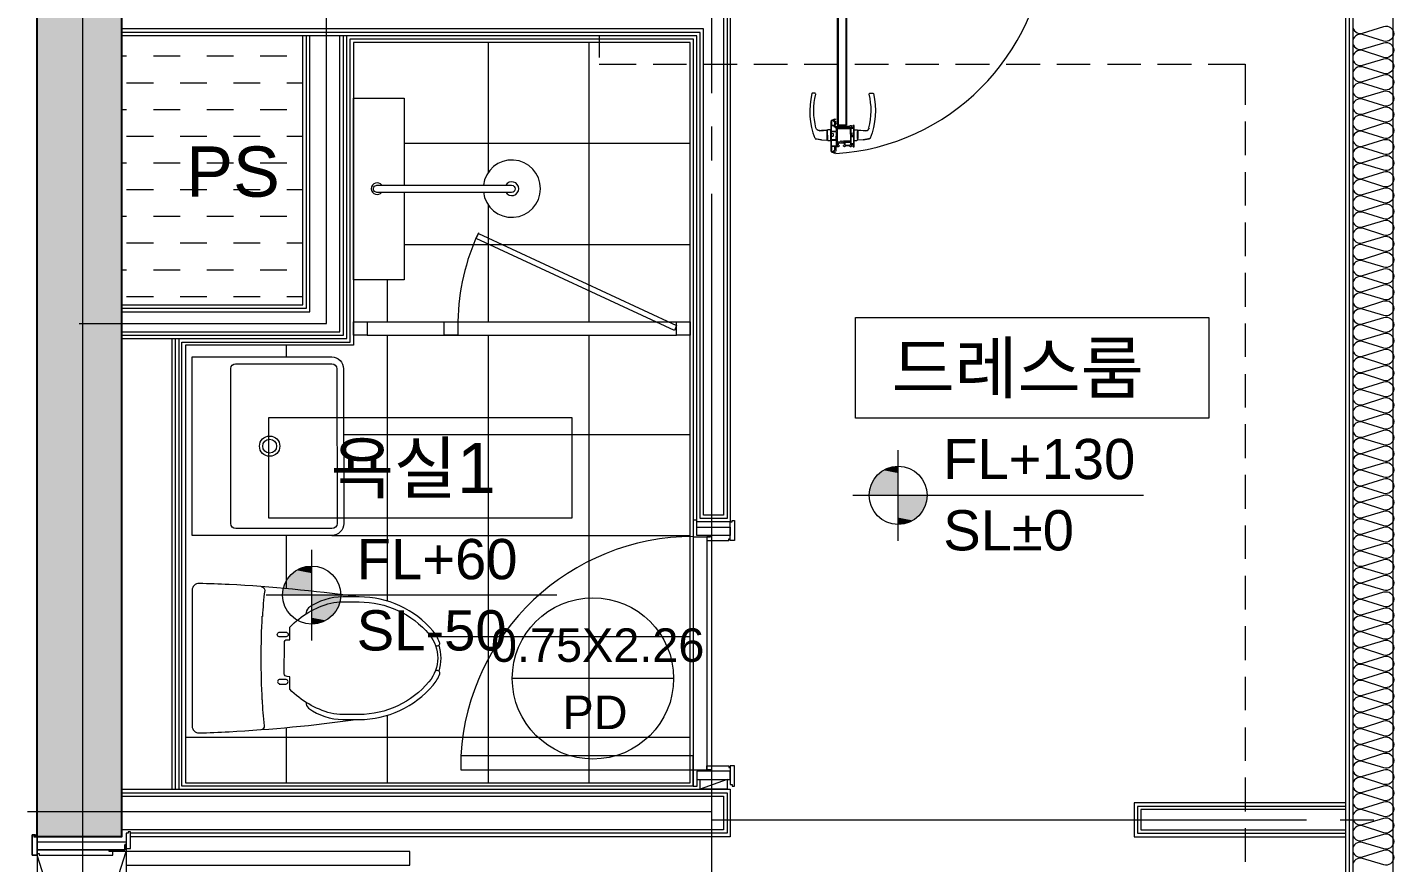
# Model space of a CAD drawing. Header units: millimetres. Extents: x 906 to 41302, y 848 to 28850.
# Drawn here: x 16110 to 20171, y 14604 to 17086 of the extents above; entities that cross this region are included whole.
import ezdxf

# ---------------------------------------------------------------- set-up
doc = ezdxf.new("R2010")
doc.units = ezdxf.units.MM
for name, color, linetype in [('PDF_A-ANNO-PONT', 7, 'Continuous'), ('PDF_A-FLOR-GRID', 7, 'Continuous'), ('PDF_A-FLOR-ROOM-IDEN', 7, 'Continuous'), ('PDF_A-WIN-IDEN', 7, 'Continuous'), ('PDF_X-단위세대$및$주동평면도$A-DOOR', 7, 'Continuous'), ('PDF_X-단위세대$및$주동평면도$A-FIN-INSL', 7, 'Continuous'), ('PDF_X-단위세대$및$주동평면도$A-FIN-INSL-HID', 7, 'Continuous'), ('PDF_X-단위세대$및$주동평면도$A-FLOR-GRID', 7, 'Continuous'), ('PDF_X-단위세대$및$주동평면도$A-FLOR-TOIL', 7, 'Continuous'), ('PDF_X-단위세대$및$주동평면도$A-ST-AXIS-CEN', 7, 'Continuous'), ('PDF_X-단위세대$및$주동평면도$A-ST-CONC', 7, 'Continuous'), ('PDF_X-단위세대$및$주동평면도$A-WALL-DRY', 7, 'Continuous'), ('PDF_X-단위세대$및$주동평면도$A-WALL-EXT', 7, 'Continuous'), ('PDF_문자', 7, 'Continuous')]:
    doc.layers.add(name, color=color, linetype=linetype)
doc.layers.add('PDF_X-단위세대$및$주동평면도$A-FIN-INSL-HAT', color=7, linetype='Continuous', true_color=0x666666)
doc.layers.add('PDF_X-단위세대$및$주동평면도$S-ST-CONC-PAT1', color=7, linetype='Continuous', true_color=0xb7b7b7)
doc.styles.add('PDF Arial', font='arial.ttf')

msp = doc.modelspace()

# ---------------------------------------------------------------- linework, layer by layer
at = {"layer": 'PDF_A-ANNO-PONT', "lineweight": 13}
for points in [[(18697.6, 15829.5), (18697.6, 15560.7)], [(19426.8, 15695.1), (18563.2, 15695.1)], [(16954.5, 15533.2), (16954.5, 15264.4)], [(17683.7, 15398.8), (16820.1, 15398.8)]]:
    msp.add_lwpolyline(points, dxfattribs=at)
for centre in [(18698.1, 15695.6), (16955, 15399.3)]:
    msp.add_circle(centre, 86.3, dxfattribs=at)
at = {"layer": 'PDF_A-ANNO-PONT', "transparency": 33554559}
for points in [[(18641.5, 15761.8), (18697.6, 15751.2), (18630.9, 15751.2)], [(18654.2, 15770.2), (18697.6, 15761.8), (18641.5, 15761.8)], [(18697.6, 15761.8), (18641.5, 15761.8), (18697.6, 15751.2)], [(18668, 15776.6), (18697.6, 15770.2), (18654.2, 15770.2)], [(18697.6, 15770.2), (18654.2, 15770.2), (18697.6, 15761.8)], [(18682.8, 15780.8), (18697.6, 15776.6), (18668, 15776.6)], [(18697.6, 15776.6), (18668, 15776.6), (18697.6, 15770.2)], [(18697.6, 15781.9), (18697.6, 15780.8), (18682.8, 15780.8)], [(18697.6, 15780.8), (18682.8, 15780.8), (18697.6, 15776.6)], [(18616.1, 15724.7), (18697.6, 15711), (18611.9, 15711)], [(18622.4, 15738.5), (18697.6, 15724.7), (18616.1, 15724.7)], [(18697.6, 15724.7), (18616.1, 15724.7), (18697.6, 15711)], [(18630.9, 15751.2), (18697.6, 15738.5), (18622.4, 15738.5)], [(18697.6, 15738.5), (18622.4, 15738.5), (18697.6, 15724.7)], [(18697.6, 15751.2), (18630.9, 15751.2), (18697.6, 15738.5)], [(18611.9, 15711), (18697.6, 15695.1), (18610.8, 15695.1)], [(18697.6, 15711), (18611.9, 15711), (18697.6, 15695.1)], [(18783.3, 15695.1), (18697.6, 15695.1), (18782.3, 15680.3)], [(18697.6, 15695.1), (18782.3, 15680.3), (18697.6, 15680.3)], [(18782.3, 15680.3), (18697.6, 15680.3), (18779.1, 15666.5)], [(18697.6, 15680.3), (18779.1, 15666.5), (18697.6, 15666.5)], [(18779.1, 15666.5), (18697.6, 15666.5), (18772.7, 15652.8)], [(18697.6, 15666.5), (18772.7, 15652.8), (18697.6, 15652.8)], [(18772.7, 15652.8), (18697.6, 15652.8), (18763.2, 15640.1)], [(18697.6, 15652.8), (18763.2, 15640.1), (18697.6, 15640.1)], [(18763.2, 15640.1), (18697.6, 15640.1), (18752.6, 15629.5)], [(18697.6, 15640.1), (18752.6, 15629.5), (18697.6, 15629.5)], [(18752.6, 15629.5), (18697.6, 15629.5), (18741, 15621)], [(18697.6, 15629.5), (18741, 15621), (18697.6, 15621)], [(18741, 15621), (18697.6, 15621), (18727.2, 15614.7)], [(18697.6, 15621), (18727.2, 15614.7), (18697.6, 15614.7)], [(18697.6, 15614.7), (18697.6, 15610.4), (18712.4, 15610.4)], [(18697.6, 15614.7), (18727.2, 15614.7), (18712.4, 15610.4)], [(18697.6, 15610.4), (18712.4, 15610.4), (18697.6, 15609.4)], [(16911.1, 15472.8), (16954.5, 15464.4), (16898.4, 15464.4)], [(16924.9, 15479.2), (16954.5, 15472.8), (16911.1, 15472.8)], [(16954.5, 15472.8), (16911.1, 15472.8), (16954.5, 15464.4)], [(16939.7, 15483.4), (16954.5, 15479.2), (16924.9, 15479.2)], [(16954.5, 15479.2), (16924.9, 15479.2), (16954.5, 15472.8)], [(16954.5, 15484.5), (16954.5, 15483.4), (16939.7, 15483.4)], [(16954.5, 15483.4), (16939.7, 15483.4), (16954.5, 15479.2)], [(16879.4, 15441.1), (16954.5, 15428.4), (16873, 15428.4)], [(16887.8, 15453.8), (16954.5, 15441.1), (16879.4, 15441.1)], [(16954.5, 15441.1), (16879.4, 15441.1), (16954.5, 15428.4)], [(16898.4, 15464.4), (16954.5, 15453.8), (16887.8, 15453.8)], [(16954.5, 15453.8), (16887.8, 15453.8), (16954.5, 15441.1)], [(16954.5, 15464.4), (16898.4, 15464.4), (16954.5, 15453.8)], [(16868.8, 15413.6), (16954.5, 15398.8), (16867.7, 15398.8)], [(16873, 15428.4), (16954.5, 15413.6), (16868.8, 15413.6)], [(16954.5, 15413.6), (16868.8, 15413.6), (16954.5, 15398.8)], [(16954.5, 15428.4), (16873, 15428.4), (16954.5, 15413.6)], [(17040.2, 15398.8), (16954.5, 15398.8), (17039.2, 15382.9)], [(16954.5, 15398.8), (17039.2, 15382.9), (16954.5, 15382.9)], [(17039.2, 15382.9), (16954.5, 15382.9), (17034.9, 15369.1)], [(16954.5, 15382.9), (17034.9, 15369.1), (16954.5, 15369.1)], [(17034.9, 15369.1), (16954.5, 15369.1), (17028.6, 15355.4)], [(16954.5, 15369.1), (17028.6, 15355.4), (16954.5, 15355.4)], [(17028.6, 15355.4), (16954.5, 15355.4), (17020.1, 15342.7)], [(16954.5, 15355.4), (17020.1, 15342.7), (16954.5, 15342.7)], [(17020.1, 15342.7), (16954.5, 15342.7), (17009.5, 15332.1)], [(16954.5, 15342.7), (17009.5, 15332.1), (16954.5, 15332.1)], [(17009.5, 15332.1), (16954.5, 15332.1), (16997.9, 15323.6)], [(16954.5, 15332.1), (16997.9, 15323.6), (16954.5, 15323.6)], [(16997.9, 15323.6), (16954.5, 15323.6), (16984.1, 15317.3)], [(16954.5, 15323.6), (16984.1, 15317.3), (16954.5, 15317.3)], [(16954.5, 15317.3), (16954.5, 15313), (16969.3, 15313)], [(16954.5, 15317.3), (16984.1, 15317.3), (16969.3, 15313)], [(16954.5, 15313), (16969.3, 15313), (16954.5, 15312)]]:
    msp.add_solid(points, dxfattribs=at)
at = {"layer": 'PDF_A-FLOR-GRID', "lineweight": 5}
for points in [[(16389.4, 17001.1), (16405.2, 17001.1)], [(16484.6, 17001.1), (16564, 17001.1)], [(16643.4, 17001.1), (16722.7, 17001.1)], [(16802.1, 17001.1), (16881.5, 17001.1)], [(16405.2, 16921.7), (16484.6, 16921.7)], [(16564, 16921.7), (16643.4, 16921.7)], [(16722.7, 16921.7), (16802.1, 16921.7)], [(16881.5, 16921.7), (16929.1, 16921.7)], [(16389.4, 16842.3), (16405.2, 16842.3)], [(16484.6, 16842.3), (16564, 16842.3)], [(16643.4, 16842.3), (16722.7, 16842.3)], [(16802.1, 16842.3), (16881.5, 16842.3)], [(16405.2, 16763), (16484.6, 16763)], [(16564, 16763), (16643.4, 16763)], [(16722.7, 16763), (16802.1, 16763)], [(16881.5, 16763), (16929.1, 16763)], [(16389.4, 16683.6), (16405.2, 16683.6)], [(16484.6, 16683.6), (16564, 16683.6)], [(16643.4, 16683.6), (16722.7, 16683.6)], [(16802.1, 16683.6), (16881.5, 16683.6)], [(16405.2, 16604.2), (16484.6, 16604.2)], [(16564, 16604.2), (16643.4, 16604.2)], [(16722.7, 16604.2), (16802.1, 16604.2)], [(16881.5, 16604.2), (16929.1, 16604.2)], [(16389.4, 16524.8), (16405.2, 16524.8)], [(16484.6, 16524.8), (16564, 16524.8)], [(16643.4, 16524.8), (16722.7, 16524.8)], [(16802.1, 16524.8), (16881.5, 16524.8)], [(16405.2, 16445.5), (16484.6, 16445.5)], [(16564, 16445.5), (16643.4, 16445.5)], [(16722.7, 16445.5), (16802.1, 16445.5)], [(16881.5, 16445.5), (16929.1, 16445.5)], [(16389.4, 16366.1), (16405.2, 16366.1)], [(16484.6, 16366.1), (16564, 16366.1)], [(16643.4, 16366.1), (16722.7, 16366.1)], [(16802.1, 16366.1), (16881.5, 16366.1)], [(16405.2, 16286.7), (16484.6, 16286.7)], [(16564, 16286.7), (16643.4, 16286.7)], [(16722.7, 16286.7), (16802.1, 16286.7)], [(16881.5, 16286.7), (16929.1, 16286.7)]]:
    msp.add_lwpolyline(points, dxfattribs=at)
at = {"layer": 'PDF_A-FLOR-ROOM-IDEN', "lineweight": 13}
for points in [[(18571.6, 15924.8), (18571.6, 16224.3), (19621.5, 16224.3), (19621.5, 15924.8)], [(16827.5, 15627.4), (16827.5, 15926.9), (17728.2, 15926.9), (17728.2, 15627.4)]]:
    msp.add_lwpolyline(points, close=True, dxfattribs=at)
at = {"layer": 'PDF_A-WIN-IDEN', "lineweight": 13}
msp.add_lwpolyline([(18029.8, 15151.1), (17550.4, 15151.1)], dxfattribs=at)
msp.add_circle((17791.1, 15151.6), 239.7, dxfattribs=at)
at = {"layer": 'PDF_X-단위세대$및$주동평면도$A-DOOR', "lineweight": 9}
for points in [[(18519.8, 17253), (18519.8, 16795.8), (18517.7, 16795.8), (18517.7, 17253)], [(18543.1, 16795.8), (18543.1, 17253), (18519.8, 17253), (18519.8, 16795.8)], [(18543.1, 17253), (18543.1, 16795.8), (18519.8, 16795.8), (18519.8, 17253)], [(18544.1, 17253), (18544.1, 16795.8), (18543.1, 16795.8), (18543.1, 17253)], [(18485.9, 16780.9), (18470, 16779.9), (18463.7, 16778.8), (18476.4, 16779.9)], [(18576.9, 16755.5), (18576.9, 16776.7), (18578, 16776.7), (18578, 16755.5)], [(18514.5, 16743.9), (18514.5, 16733.3), (18518.7, 16733.3), (18518.7, 16743.9)], [(18199.1, 15576.6), (18099.6, 15576.6), (18099.6, 15600.9), (18199.1, 15600.9)], [(18211.8, 15621), (18211.8, 15561.7), (18199.1, 15561.7), (18199.1, 15616.8), (18204.4, 15616.8), (18204.4, 15621)], [(18129.3, 15572.3), (18129.3, 15568.1), (18129.3, 15564.9), (18129.3, 15561.7), (18194.9, 15561.7), (18194.9, 15566), (18199.1, 15566), (18199.1, 15576.6), (18140.9, 15576.6), (18140.9, 15572.3)], [(17398, 14921.5), (17398, 14880.2), (18089, 14880.2), (18089, 14921.5)], [(18199.1, 14875.9), (18099.6, 14875.9), (18099.6, 14851.6), (18199.1, 14851.6)], [(18129.3, 14880.2), (18129.3, 14884.4), (18129.3, 14888.6), (18129.3, 14891.8), (18194.9, 14891.8), (18194.9, 14886.5), (18199.1, 14886.5), (18199.1, 14875.9), (18140.9, 14875.9), (18140.9, 14880.2)], [(18211.8, 14831.5), (18211.8, 14891.8), (18199.1, 14891.8), (18199.1, 14836.8), (18204.4, 14836.8), (18204.4, 14831.5)], [(16124.8, 14626.2), (16139.6, 14626.2), (16139.6, 14681.2), (16134.3, 14681.2), (16134.3, 14686.5), (16124.8, 14686.5), (16124.8, 14626.2), (16124.8, 14686.5), (16129, 14686.5), (16129, 14681.2), (16139.6, 14681.2), (16139.6, 14626.2)], [(16353.4, 14642.1), (16139.6, 14642.1), (16139.6, 14666.4), (16336.4, 14666.4), (16404.2, 14666.4), (16404.2, 14657.9), (16399.9, 14657.9), (16399.9, 14642.1)], [(16409.5, 14696), (16409.5, 14691.8), (16404.2, 14691.8), (16404.2, 14646.3), (16416.9, 14646.3), (16416.9, 14696)], [(16139.6, 14631.5), (16144.9, 14631.5), (16144.9, 14626.2), (16364, 14626.2), (16364, 14636.8), (16353.4, 14636.8), (16353.4, 14641), (16139.6, 14641)], [(16399.9, 14641), (16399.9, 14656.9), (16404.2, 14656.9), (16404.2, 14636.8), (16354.4, 14636.8), (16354.4, 14641)], [(17246.6, 14596.5), (17246.6, 14636.8), (16404.2, 14636.8), (16404.2, 14596.5)]]:
    msp.add_lwpolyline(points, close=True, dxfattribs=at)
for points in [[(18464.1, 16779.9, -0.373567), (18453.7, 16787.2, -0.120468), (18453, 16887.5, 0.496768), (18448.9, 16891), (18444.6, 16891, 0.337816), (18441.6, 16889.2, 0.152184), (18450, 16756.5)], [(18611.3, 16787.2, 0.120468), (18612, 16887.5, -0.496768), (18615, 16891), (18620.3, 16891, -0.337816), (18624.5, 16889.2, -0.152184), (18615, 16756.5, -0.281934), (18613.6, 16755.6)], [(18487, 16751.3), (18487, 16755.5), (18487, 16776.7), (18487, 16779.9), (18488, 16752.9, 0.414215), (18489.1, 16750.3), (18497.6, 16750.3), (18497.6, 16782), (18489.1, 16782, 0.414215), (18488, 16780.4)], [(18499.7, 16795.8), (18509.2, 16795.8), (18510.3, 16798.9), (18510.3, 16805.3), (18509.2, 16805.3, -0.414215), (18507.1, 16807.4), (18507.1, 16811.6), (18503.9, 16810.6), (18499.7, 16806.3), (18499.7, 16795.8)], [(18513.4, 16775.7), (18512.4, 16752.4), (18499.7, 16752.4), (18499.7, 16775.7), (18512.4, 16776.7), (18499.7, 16777.8), (18499.7, 16794.7), (18508.1, 16794.7, 0.217519), (18507.6, 16790.6)], [(18508.7, 16791.7, 0.260906), (18513.4, 16787.3), (18514.5, 16777.8), (18514.5, 16787.3, 0.215587), (18518.7, 16789.4), (18526.1, 16789.4), (18527.2, 16787.3), (18527.2, 16789.4), (18542, 16789.4), (18543.1, 16787.3), (18544.1, 16789.4), (18555.8, 16789.4, 0.326664), (18557.9, 16786.2), (18557.9, 16766.1), (18556.8, 16766.1)], [(18554.7, 16791.5), (18537.8, 16791.5), (18536.7, 16791.5), (18519.9, 16792.6, 0.174775), (18516.5, 16791.5, -0.51519), (18510.5, 16792, -0.217668), (18510.3, 16793.6), (18512.4, 16798.9)], [(18518.2, 16787.3, 0.414215), (18516.6, 16785.2), (18516.6, 16748.1), (18517.7, 16748.1), (18517.7, 16785.2), (18555.8, 16785.2), (18556.8, 16750.8, -0.414215), (18554.7, 16748.1), (18535.7, 16748.1), (18535.7, 16749.2), (18554.7, 16749.2)], [(18517.7, 16795.8), (18517.7, 16786.2), (18554.7, 16786.2, -0.414215), (18556.8, 16785.2), (18556.8, 16750.3)], [(18567.4, 16782), (18574.8, 16782, -0.414215), (18576.9, 16779.9), (18576.9, 16752.4, -0.414215), (18575.3, 16751.3)], [(18567.4, 16750.3), (18574.8, 16750.3, 0.414215), (18576.9, 16752.9)]]:
    msp.add_lwpolyline(points, format="xyb", dxfattribs=at)
for points in [[(18502.9, 16811.6), (18511.3, 16814.8)], [(18511.3, 16811.6), (18511.3, 16812.7), (18508.1, 16811.6), (18508.1, 16807.4)], [(18511.3, 16814.8), (18511.3, 16814.8)], [(18511.3, 16812.7), (18511.3, 16812.7)], [(18511.3, 16812.7), (18511.3, 16812.7)], [(18512.4, 16812.7), (18512.4, 16814.8)], [(18512.4, 16814.8), (18512.4, 16814.8)], [(18512.4, 16812.7), (18512.4, 16812.7)], [(18487, 16755.5), (18487, 16776.7)], [(18501.8, 16811.6), (18497.6, 16807.4)], [(18497.6, 16807.4), (18497.6, 16807.4)], [(18497.6, 16806.3), (18497.6, 16719.6)], [(18497.6, 16806.3), (18497.6, 16806.3)], [(18497.6, 16771.4), (18505, 16770.4)], [(18498.6, 16806.3), (18498.6, 16806.3)], [(18499.7, 16806.3), (18499.7, 16806.3)], [(18499.7, 16796.8), (18499.7, 16796.8)], [(18499.7, 16796.8), (18499.7, 16796.8)], [(18499.7, 16795.8), (18499.7, 16795.8)], [(18499.7, 16794.7), (18499.7, 16794.7)], [(18499.7, 16777.8), (18499.7, 16777.8)], [(18499.7, 16776.7), (18499.7, 16776.7)], [(18499.7, 16775.7), (18499.7, 16775.7)], [(18501.8, 16811.6), (18501.8, 16811.6)], [(18502.9, 16811.6), (18502.9, 16811.6)], [(18503.9, 16810.6), (18503.9, 16810.6)], [(18507.1, 16811.6), (18507.1, 16811.6)], [(18507.1, 16807.4), (18507.1, 16807.4)], [(18508.1, 16811.6), (18508.1, 16811.6)], [(18508.1, 16807.4), (18508.1, 16807.4)], [(18508.1, 16794.7), (18508.1, 16794.7)], [(18508.1, 16790.5), (18508.1, 16790.5)], [(18509.2, 16811.6), (18509.2, 16811.6)], [(18509.2, 16807.4), (18510.3, 16807.4)], [(18509.2, 16807.4), (18509.2, 16807.4)], [(18509.2, 16805.3), (18509.2, 16805.3)], [(18509.2, 16795.8), (18509.2, 16795.8)], [(18510.3, 16807.4), (18510.3, 16807.4)], [(18510.3, 16805.3), (18510.3, 16805.3)], [(18510.3, 16798.9), (18510.3, 16798.9)], [(18510.3, 16793.6), (18510.3, 16793.6)], [(18510.3, 16791.5), (18510.3, 16791.5)], [(18511.3, 16811.6), (18511.3, 16811.6)], [(18511.3, 16807.4), (18511.3, 16808.5)], [(18511.3, 16808.5), (18511.3, 16808.5)], [(18511.3, 16807.4), (18511.3, 16807.4)], [(18512.4, 16800), (18512.4, 16807.4)], [(18512.4, 16807.4), (18512.4, 16807.4)], [(18512.4, 16800), (18512.4, 16800)], [(18512.4, 16798.9), (18512.4, 16798.9)], [(18512.4, 16777.8), (18512.4, 16777.8)], [(18512.4, 16776.7), (18512.4, 16776.7)], [(18512.4, 16775.7), (18512.4, 16775.7)], [(18513.4, 16787.3), (18513.4, 16787.3)], [(18513.4, 16777.8), (18513.4, 16777.8)], [(18513.4, 16775.7), (18513.4, 16775.7)], [(18514.5, 16787.3), (18514.5, 16787.3)], [(18514.5, 16777.8), (18514.5, 16777.8)], [(18514.5, 16776.7), (18515.6, 16776.7)], [(18514.5, 16776.7), (18514.5, 16776.7)], [(18515.6, 16775.7), (18514.5, 16775.7), (18514.5, 16752.4), (18515.6, 16752.4), (18515.6, 16751.3), (18514.5, 16751.3), (18514.5, 16746)], [(18514.5, 16775.7), (18514.5, 16775.7)], [(18515.6, 16776.7), (18515.6, 16776.7)], [(18515.6, 16775.7), (18515.6, 16775.7)], [(18516.6, 16790.5), (18516.6, 16790.5)], [(18516.6, 16785.2), (18516.6, 16785.2)], [(18517.7, 16786.2), (18517.7, 16786.2)], [(18517.7, 16785.2), (18517.7, 16785.2)], [(18518.7, 16789.4), (18518.7, 16789.4)], [(18519.8, 16791.5), (18519.8, 16791.5)], [(18526.1, 16789.4), (18526.1, 16789.4)], [(18527.2, 16789.4), (18527.2, 16789.4)], [(18527.2, 16787.3), (18527.2, 16787.3)], [(18536.7, 16791.5), (18536.7, 16791.5)], [(18537.8, 16791.5), (18537.8, 16791.5)], [(18542, 16789.4), (18542, 16789.4)], [(18543.1, 16787.3), (18543.1, 16787.3)], [(18544.1, 16789.4), (18544.1, 16789.4)], [(18554.7, 16792.6), (18554.7, 16792.6)], [(18554.7, 16791.5), (18554.7, 16791.5)], [(18554.7, 16786.2), (18554.7, 16786.2)], [(18554.7, 16785.2), (18554.7, 16785.2)], [(18555.8, 16792.6), (18555.8, 16794.7), (18558.9, 16794.7), (18560, 16791.5), (18558.9, 16791.5)], [(18555.8, 16794.7), (18555.8, 16794.7)], [(18555.8, 16792.6), (18555.8, 16792.6)], [(18555.8, 16789.4), (18555.8, 16789.4)], [(18555.8, 16785.2), (18555.8, 16785.2)], [(18556.8, 16785.2), (18556.8, 16785.2)], [(18557.9, 16789.4), (18557.9, 16790.5)], [(18557.9, 16790.5), (18557.9, 16790.5)], [(18557.9, 16789.4), (18557.9, 16789.4)], [(18557.9, 16786.2), (18557.9, 16786.2)], [(18558.9, 16794.7), (18558.9, 16794.7)], [(18558.9, 16791.5), (18558.9, 16791.5)], [(18558.9, 16790.5), (18558.9, 16790.5)], [(18558.9, 16789.4), (18558.9, 16789.4)], [(18564.2, 16788.4), (18558.9, 16788.4)], [(18558.9, 16788.4), (18558.9, 16788.4)], [(18564.2, 16766.1), (18558.9, 16766.1), (18558.9, 16786.2), (18564.2, 16786.2)], [(18558.9, 16786.2), (18558.9, 16786.2)], [(18560, 16791.5), (18560, 16791.5)], [(18567.4, 16771.4), (18560, 16770.4)], [(18563.2, 16794.7), (18563.2, 16793.6)], [(18563.2, 16794.7), (18563.2, 16794.7)], [(18563.2, 16793.6), (18563.2, 16793.6)], [(18564.2, 16731.2), (18567.4, 16731.2), (18567.4, 16794.7), (18564.2, 16794.7)], [(18564.2, 16794.7), (18564.2, 16794.7)], [(18564.2, 16792.6), (18564.2, 16793.6)], [(18564.2, 16793.6), (18564.2, 16793.6)], [(18564.2, 16792.6), (18564.2, 16792.6)], [(18564.2, 16789.4), (18564.2, 16789.4)], [(18564.2, 16788.4), (18564.2, 16788.4)], [(18564.2, 16786.2), (18564.2, 16786.2)], [(18565.3, 16792.6), (18565.3, 16789.4)], [(18565.3, 16792.6), (18565.3, 16792.6)], [(18565.3, 16789.4), (18565.3, 16789.4)], [(18565.3, 16786.2), (18565.3, 16766.1)], [(18565.3, 16786.2), (18565.3, 16786.2)], [(18567.4, 16794.7), (18567.4, 16794.7)], [(18578, 16780.9), (18593.9, 16779.9), (18601.3, 16778.8), (18587.5, 16779.9), (18578, 16780.9), (18578, 16776.7)], [(18470, 16752.4), (18463.7, 16753.4), (18451, 16754.5), (18455.2, 16754.5), (18470, 16752.4), (18485.9, 16751.3)], [(18485.9, 16751.3), (18485.9, 16751.3)], [(18485.9, 16751.3), (18485.9, 16751.3)], [(18485.9, 16751.3), (18485.9, 16751.3)], [(18505, 16761.9), (18497.6, 16761.9)], [(18499.7, 16752.4), (18499.7, 16752.4)], [(18512.4, 16733.3), (18499.7, 16733.3), (18499.7, 16751.3), (18512.4, 16751.3)], [(18499.7, 16751.3), (18499.7, 16751.3)], [(18499.7, 16733.3), (18499.7, 16733.3)], [(18499.7, 16733.3), (18499.7, 16733.3)], [(18510.3, 16721.7), (18510.3, 16732.3), (18499.7, 16732.3), (18499.7, 16719.6), (18503.9, 16716.4), (18507.1, 16715.3), (18507.1, 16720.6), (18509.2, 16720.6)], [(18499.7, 16732.3), (18499.7, 16732.3)], [(18505, 16770.4), (18505, 16770.4)], [(18505, 16763), (18505, 16763)], [(18506, 16763), (18506, 16764), (18506, 16769.3), (18506, 16770.4)], [(18510.3, 16732.3), (18510.3, 16732.3)], [(18512.4, 16752.4), (18512.4, 16752.4)], [(18512.4, 16751.3), (18512.4, 16751.3)], [(18520.8, 16733.3), (18520.8, 16731.2), (18512.4, 16731.2), (18512.4, 16718.5)], [(18512.4, 16733.3), (18512.4, 16733.3)], [(18512.4, 16731.2), (18512.4, 16731.2)], [(18513.4, 16752.4), (18513.4, 16752.4)], [(18513.4, 16751.3), (18513.4, 16733.3)], [(18513.4, 16751.3), (18513.4, 16751.3)], [(18513.4, 16733.3), (18513.4, 16733.3)], [(18514.5, 16752.4), (18514.5, 16752.4)], [(18514.5, 16751.3), (18514.5, 16751.3)], [(18514.5, 16746), (18514.5, 16746)], [(18526.1, 16745), (18514.5, 16745)], [(18514.5, 16745), (18514.5, 16745)], [(18514.5, 16743.9), (18514.5, 16743.9)], [(18514.5, 16733.3), (18514.5, 16733.3)], [(18515.6, 16752.4), (18515.6, 16752.4)], [(18515.6, 16751.3), (18515.6, 16751.3)], [(18516.6, 16748.1), (18516.6, 16748.1)], [(18517.7, 16748.1), (18517.7, 16748.1)], [(18518.7, 16743.9), (18518.7, 16743.9)], [(18518.7, 16733.3), (18518.7, 16733.3)], [(18520.8, 16736.5), (18520.8, 16741.8)], [(18520.8, 16741.8), (18520.8, 16741.8)], [(18520.8, 16736.5), (18520.8, 16736.5)], [(18520.8, 16733.3), (18520.8, 16733.3)], [(18520.8, 16731.2), (18520.8, 16731.2)], [(18521.9, 16742.8), (18536.7, 16742.8)], [(18521.9, 16742.8), (18521.9, 16742.8)], [(18521.9, 16741.8), (18521.9, 16741.8)], [(18521.9, 16736.5), (18521.9, 16736.5)], [(18521.9, 16735.4), (18523, 16735.4), (18523, 16733.3), (18521.9, 16733.3)], [(18521.9, 16735.4), (18521.9, 16735.4)], [(18521.9, 16733.3), (18521.9, 16733.3)], [(18523, 16735.4), (18523, 16735.4)], [(18523, 16733.3), (18523, 16733.3)], [(18526.1, 16746), (18526.1, 16746)], [(18526.1, 16745), (18526.1, 16745)], [(18528.3, 16748.1), (18527.2, 16748.1)], [(18527.2, 16748.1), (18527.2, 16748.1)], [(18527.2, 16746), (18527.2, 16747.1)], [(18527.2, 16747.1), (18527.2, 16747.1)], [(18527.2, 16746), (18527.2, 16746)], [(18528.3, 16748.1), (18528.3, 16748.1)], [(18528.3, 16747.1), (18528.3, 16746)], [(18528.3, 16747.1), (18528.3, 16747.1)], [(18528.3, 16746), (18528.3, 16746)], [(18529.3, 16745), (18528.3, 16745)], [(18528.3, 16745), (18528.3, 16745)], [(18529.3, 16746), (18529.3, 16746)], [(18529.3, 16745), (18529.3, 16745)], [(18531.4, 16748.1), (18530.4, 16748.1)], [(18530.4, 16748.1), (18530.4, 16748.1)], [(18530.4, 16746), (18530.4, 16747.1)], [(18530.4, 16747.1), (18530.4, 16747.1)], [(18530.4, 16746), (18530.4, 16746)], [(18531.4, 16748.1), (18531.4, 16748.1)], [(18531.4, 16747.1), (18531.4, 16746)], [(18531.4, 16747.1), (18531.4, 16747.1)], [(18531.4, 16746), (18531.4, 16746)], [(18532.5, 16745), (18550.5, 16745), (18551.5, 16748.1), (18552.6, 16745), (18557.9, 16745), (18557.9, 16765.1), (18556.8, 16765.1)], [(18532.5, 16746), (18532.5, 16746)], [(18532.5, 16745), (18532.5, 16745)], [(18535.7, 16749.2), (18535.7, 16749.2)], [(18536.7, 16733.3), (18535.7, 16733.3), (18535.7, 16735.4), (18536.7, 16735.4)], [(18535.7, 16735.4), (18535.7, 16735.4)], [(18535.7, 16733.3), (18535.7, 16733.3)], [(18536.7, 16742.8), (18536.7, 16742.8)], [(18536.7, 16741.8), (18536.7, 16741.8)], [(18536.7, 16736.5), (18536.7, 16736.5)], [(18536.7, 16735.4), (18536.7, 16735.4)], [(18536.7, 16733.3), (18536.7, 16733.3)], [(18537.8, 16741.8), (18537.8, 16736.5)], [(18537.8, 16741.8), (18537.8, 16741.8)], [(18537.8, 16736.5), (18537.8, 16736.5)], [(18538.8, 16731.2), (18537.8, 16731.2), (18537.8, 16733.3)], [(18537.8, 16733.3), (18537.8, 16733.3)], [(18537.8, 16731.2), (18537.8, 16731.2)], [(18538.8, 16731.2), (18538.8, 16731.2)], [(18539.9, 16743.9), (18539.9, 16743.9)], [(18539.9, 16736.5), (18539.9, 16736.5)], [(18554.7, 16734.4), (18539.9, 16734.4), (18539.9, 16731.2)], [(18539.9, 16734.4), (18539.9, 16734.4)], [(18539.9, 16731.2), (18539.9, 16731.2)], [(18550.5, 16745), (18550.5, 16745)], [(18551.5, 16748.1), (18551.5, 16748.1)], [(18552.6, 16745), (18552.6, 16745)], [(18554.7, 16750.3), (18554.7, 16750.3)], [(18554.7, 16749.2), (18554.7, 16749.2)], [(18554.7, 16748.1), (18554.7, 16748.1)], [(18554.7, 16734.4), (18554.7, 16734.4)], [(18555.8, 16750.3), (18555.8, 16750.3)], [(18555.8, 16736.5), (18555.8, 16736.5)], [(18558.9, 16735.4), (18560, 16735.4), (18558.9, 16731.2), (18555.8, 16731.2), (18555.8, 16734.4)], [(18555.8, 16734.4), (18555.8, 16734.4)], [(18555.8, 16731.2), (18555.8, 16731.2)], [(18556.8, 16766.1), (18556.8, 16766.1)], [(18556.8, 16765.1), (18556.8, 16765.1)], [(18556.8, 16750.3), (18556.8, 16750.3)], [(18557.9, 16766.1), (18557.9, 16766.1)], [(18557.9, 16765.1), (18557.9, 16765.1)], [(18557.9, 16745), (18557.9, 16745)], [(18557.9, 16743.9), (18557.9, 16743.9)], [(18557.9, 16739.7), (18557.9, 16739.7)], [(18557.9, 16736.5), (18557.9, 16736.5)], [(18557.9, 16736.5), (18557.9, 16736.5)], [(18558.9, 16770.4), (18558.9, 16769.3), (18558.9, 16764)], [(18558.9, 16766.1), (18558.9, 16766.1)], [(18558.9, 16765.1), (18564.2, 16765.1)], [(18558.9, 16765.1), (18558.9, 16765.1)], [(18564.2, 16739.7), (18558.9, 16739.7), (18558.9, 16764), (18558.9, 16763)], [(18558.9, 16764), (18558.9, 16764)], [(18558.9, 16739.7), (18558.9, 16739.7)], [(18558.9, 16737.6), (18564.2, 16737.6)], [(18558.9, 16737.6), (18558.9, 16737.6)], [(18558.9, 16736.5), (18558.9, 16736.5)], [(18558.9, 16736.5), (18558.9, 16736.5)], [(18558.9, 16735.4), (18558.9, 16735.4)], [(18558.9, 16731.2), (18558.9, 16731.2)], [(18560, 16770.4), (18560, 16770.4)], [(18560, 16763), (18560, 16763)], [(18560, 16761.9), (18567.4, 16761.9)], [(18560, 16735.4), (18560, 16735.4)], [(18563.2, 16732.3), (18563.2, 16731.2)], [(18563.2, 16732.3), (18563.2, 16732.3)], [(18563.2, 16731.2), (18563.2, 16731.2)], [(18564.2, 16766.1), (18564.2, 16766.1)], [(18564.2, 16766.1), (18564.2, 16766.1)], [(18564.2, 16765.1), (18564.2, 16765.1)], [(18564.2, 16764), (18564.2, 16764)], [(18564.2, 16740.7), (18564.2, 16740.7)], [(18564.2, 16739.7), (18564.2, 16739.7)], [(18564.2, 16737.6), (18564.2, 16737.6)], [(18564.2, 16736.5), (18564.2, 16736.5)], [(18564.2, 16732.3), (18564.2, 16733.3)], [(18564.2, 16733.3), (18564.2, 16733.3)], [(18564.2, 16732.3), (18564.2, 16732.3)], [(18564.2, 16731.2), (18564.2, 16731.2)], [(18565.3, 16766.1), (18565.3, 16766.1)], [(18565.3, 16764), (18565.3, 16740.7)], [(18565.3, 16764), (18565.3, 16764)], [(18565.3, 16740.7), (18565.3, 16740.7)], [(18565.3, 16736.5), (18565.3, 16733.3)], [(18565.3, 16736.5), (18565.3, 16736.5)], [(18565.3, 16733.3), (18565.3, 16733.3)], [(18567.4, 16731.2), (18567.4, 16731.2)], [(18578, 16751.3), (18578, 16755.5), (18576.9, 16755.5)], [(18593.9, 16752.4), (18600.2, 16753.4), (18612.9, 16754.5), (18609.7, 16754.5), (18593.9, 16752.4), (18578, 16751.3), (18578, 16755.5)], [(18578, 16751.3), (18578, 16751.3)], [(18578, 16751.3), (18578, 16751.3)], [(18497.6, 16719.6), (18497.6, 16719.6)], [(18497.6, 16718.5), (18501.8, 16714.3)], [(18497.6, 16718.5), (18497.6, 16718.5)], [(18498.6, 16719.6), (18498.6, 16719.6)], [(18499.7, 16719.6), (18499.7, 16719.6)], [(18501.8, 16714.3), (18501.8, 16714.3)], [(18511.3, 16711.1), (18502.9, 16714.3)], [(18502.9, 16714.3), (18502.9, 16714.3)], [(18503.9, 16716.4), (18503.9, 16716.4)], [(18507.1, 16720.6), (18507.1, 16720.6)], [(18507.1, 16715.3), (18507.1, 16715.3)], [(18511.3, 16714.3), (18511.3, 16713.2), (18508.1, 16714.3), (18508.1, 16718.5)], [(18508.1, 16718.5), (18508.1, 16718.5)], [(18508.1, 16714.3), (18508.1, 16714.3)], [(18509.2, 16721.7), (18509.2, 16721.7)], [(18509.2, 16720.6), (18509.2, 16720.6)], [(18509.2, 16719.6), (18510.3, 16719.6)], [(18509.2, 16719.6), (18509.2, 16719.6)], [(18509.2, 16718.5), (18509.2, 16718.5)], [(18509.2, 16714.3), (18509.2, 16714.3)], [(18510.3, 16721.7), (18510.3, 16721.7)], [(18510.3, 16719.6), (18510.3, 16719.6)], [(18510.3, 16718.5), (18510.3, 16718.5)], [(18511.3, 16718.5), (18511.3, 16717.4)], [(18511.3, 16718.5), (18511.3, 16718.5)], [(18511.3, 16717.4), (18511.3, 16717.4)], [(18511.3, 16714.3), (18511.3, 16714.3)], [(18511.3, 16713.2), (18511.3, 16713.2)], [(18511.3, 16713.2), (18511.3, 16713.2)], [(18511.3, 16711.1), (18511.3, 16711.1)], [(18512.4, 16718.5), (18512.4, 16718.5)], [(18512.4, 16711.1), (18512.4, 16713.2)], [(18512.4, 16713.2), (18512.4, 16713.2)], [(18512.4, 16711.1), (18512.4, 16711.1)]]:
    msp.add_lwpolyline(points, dxfattribs=at)
for points in [[(18557.9, 16739.7), (18557.9, 16743.9), (18539.9, 16743.9), (18539.9, 16736.5), (18555.8, 16736.5, -0.326664)], [(18091.2, 15572.3), (18139.8, 15572.3), (18139.8, 15576.6), (18099.6, 15576.6), (18099.6, 15622.1), (18089, 15622.1), (18089, 15574.4, 0.414215)], [(18091.2, 14880.2), (18139.8, 14880.2), (18139.8, 14875.9), (18099.6, 14875.9), (18099.6, 14830.4), (18089, 14830.4), (18089, 14878.1, -0.414215)]]:
    msp.add_lwpolyline(points, format="xyb", close=True, dxfattribs=at)
at = {"layer": 'PDF_X-단위세대$및$주동평면도$A-DOOR', "lineweight": 5}
for points in [[(18089, 15570.2), (18089, 14882.3)], [(18129.3, 15570.2), (18129.3, 14882.3)], [(18189.6, 14851.6), (18109.2, 14822)]]:
    msp.add_lwpolyline(points, dxfattribs=at)
for points in [[(18189.6, 14822), (18109.2, 14822), (18109.2, 14851.6), (18189.6, 14851.6)], [(16404.2, 14636.8), (16404.2, 13796.4), (16139.6, 14626.2), (16139.6, 13806)]]:
    msp.add_lwpolyline(points, close=True, dxfattribs=at)
for centre, radius, start, end in [((18470.6, 17379.4), 669.4, 273.6255, 356.4294), ((18089.6, 14880.7), 692.7, 90, 176.6052)]:
    msp.add_arc(centre, radius, start, end, dxfattribs=at)
at = {"layer": 'PDF_X-단위세대$및$주동평면도$A-DOOR', "lineweight": 9}
for centre, radius, start, end in [((18508.7, 16800.5), 4.76, 349.392, 0.0008), ((18602.9, 16789.9), 10.1, 264.4848, 346.421)]:
    msp.add_arc(centre, radius, start, end, dxfattribs=at)
at = {"layer": 'PDF_X-단위세대$및$주동평면도$A-FIN-INSL', "lineweight": 5}
msp.add_lwpolyline([(19209.8, 17426.5), (19209.8, 17286.8), (20049.1, 17286.8), (20049.1, 11416.2), (19004.5, 11416.2), (19004.5, 11296.7), (20169.7, 11296.7), (20169.7, 17415.9), (19209.8, 17415.9)], dxfattribs=at)
at = {"layer": 'PDF_X-단위세대$및$주동평면도$A-FIN-INSL-HAT', "lineweight": 9}
msp.add_lwpolyline([(20049.1, 17090.5, 0.501614), (20077.7, 17068.8), (20141.5, 17089, -0.501614), (20170.8, 17067.2, -0.501614), (20141.2, 17045.5), (20078.3, 17064.7, 0.501614), (20049.1, 17042.9, 0.501614), (20077.7, 17021.2), (20141.5, 17040.4, -0.501614), (20170.8, 17018.5, -0.501614), (20141.2, 16996.8), (20078.3, 17017.1, 0.501614), (20049.1, 16995.3, 0.501614), (20077.7, 16973.6), (20141.5, 16992.7, -0.501614), (20170.8, 16970.9, -0.501614), (20141.2, 16949.2), (20078.3, 16968.4, 0.501614), (20049.1, 16946.6, 0.501614), (20077.7, 16924.9), (20141.5, 16945.1, -0.501614), (20170.8, 16923.3, -0.501614), (20141.2, 16900.5), (20078.3, 16920.8, 0.501614), (20049.1, 16898.9, 0.501614), (20077.7, 16877.3), (20141.5, 16896.4, -0.501614), (20170.8, 16874.6, -0.501614), (20141.2, 16852.9), (20078.3, 16873.1, 0.501614), (20049.1, 16851.3, 0.501614), (20077.7, 16828.6), (20141.5, 16848.8, -0.501614), (20170.8, 16827, -0.501614), (20141.2, 16805.3), (20078.3, 16824.5, 0.501614), (20049.1, 16802.6, 0.501614), (20077.7, 16780.9), (20141.5, 16801.2, -0.501614), (20170.8, 16779.4, -0.501614), (20141.2, 16756.6), (20078.3, 16776.8, 0.501614), (20049.1, 16755, 0.501614), (20077.7, 16733.3), (20141.5, 16752.5, -0.501614), (20170.8, 16730.7, -0.501614), (20141.2, 16709), (20078.3, 16729.2, 0.501614), (20049.1, 16707.4, 0.501614), (20077.7, 16684.6), (20141.5, 16704.9, -0.501614), (20170.8, 16683, -0.501614), (20141.2, 16661.4), (20078.3, 16680.5, 0.501614), (20049.1, 16658.7, 0.501614), (20077.7, 16637), (20141.5, 16657.2, -0.501614), (20170.8, 16635.4, -0.501614), (20141.2, 16612.7), (20078.3, 16632.9, 0.501614), (20049.1, 16611.1, 0.501614), (20077.7, 16589.4), (20141.5, 16608.6, -0.501614), (20170.8, 16586.7, -0.501614), (20141.2, 16565), (20078.3, 16584.2, 0.501614), (20049.1, 16562.4, 0.501614), (20077.7, 16540.7), (20141.5, 16560.9, -0.501614), (20170.8, 16539.1, -0.501614), (20141.2, 16517.4), (20078.3, 16536.6, 0.501614), (20049.1, 16514.8, 0.501614), (20077.7, 16493.1), (20141.5, 16512.2, -0.501614), (20170.8, 16490.4, -0.501614), (20141.2, 16468.7), (20078.3, 16489, 0.501614), (20049.1, 16467.1, 0.501614), (20077.7, 16445.5), (20141.5, 16464.6, -0.501614), (20170.8, 16442.8, -0.501614), (20141.2, 16421.1), (20078.3, 16440.3, 0.501614), (20049.1, 16418.5, 0.501614), (20077.7, 16396.8), (20141.5, 16417, -0.501614), (20170.8, 16395.2, -0.501614), (20141.2, 16373.5), (20078.3, 16392.7, 0.501614), (20049.1, 16370.8, 0.501614), (20077.7, 16349.1), (20141.5, 16368.3, -0.501614), (20170.8, 16346.5, -0.501614), (20141.2, 16324.8), (20078.3, 16345, 0.501614), (20049.1, 16323.2, 0.501614), (20077.7, 16301.5), (20141.5, 16320.7, -0.501614), (20170.8, 16298.9, -0.501614), (20141.2, 16277.2), (20078.3, 16296.3, 0.501614), (20049.1, 16274.5, 0.501614), (20077.7, 16252.8), (20141.5, 16273.1, -0.501614), (20170.8, 16251.2, -0.501614), (20141.2, 16229.6), (20078.3, 16248.7, 0.501614), (20049.1, 16226.9, 0.501614), (20077.7, 16205.2), (20141.5, 16224.4, -0.501614), (20170.8, 16202.6, -0.501614), (20141.2, 16180.9), (20078.3, 16201.1, 0.501614), (20049.1, 16179.3, 0.501614), (20077.7, 16157.6), (20141.5, 16176.8, -0.501614), (20170.8, 16154.9, -0.501614), (20141.2, 16133.2), (20078.3, 16152.4, 0.501614), (20049.1, 16130.6, 0.501614), (20077.7, 16108.9), (20141.5, 16129.1, -0.501614), (20170.8, 16107.3, -0.501614), (20141.2, 16084.6), (20078.3, 16104.8, 0.501614), (20049.1, 16083, 0.501614), (20077.7, 16061.3), (20141.5, 16080.4, -0.501614), (20170.8, 16058.6, -0.501614), (20141.2, 16036.9), (20078.3, 16057.2, 0.501614), (20049.1, 16035.3, 0.501614), (20077.7, 16012.6), (20141.5, 16032.8, -0.501614), (20170.8, 16011, -0.501614), (20141.2, 15989.3), (20078.3, 16008.5, 0.501614), (20049.1, 15986.7, 0.501614), (20077.7, 15965), (20141.5, 15985.2, -0.501614), (20170.8, 15963.4, -0.501614), (20141.2, 15940.6), (20078.3, 15960.8, 0.501614), (20049.1, 15939, 0.501614), (20077.7, 15917.3), (20141.5, 15936.5, -0.501614), (20170.8, 15914.7, -0.501614), (20141.2, 15893), (20078.3, 15913.2, 0.501614), (20049.1, 15891.4, 0.501614), (20077.7, 15868.7), (20141.5, 15888.9, -0.501614), (20170.8, 15867.1, -0.501614), (20141.2, 15845.4), (20078.3, 15864.5, 0.501614), (20049.1, 15842.7, 0.501614), (20077.7, 15821), (20141.5, 15841.3, -0.501614), (20170.8, 15819.4, -0.501614), (20141.2, 15796.7), (20078.3, 15816.9, 0.501614), (20049.1, 15795.1, 0.501614), (20077.7, 15773.4), (20141.5, 15792.6, -0.501614), (20170.8, 15770.8, -0.501614), (20141.2, 15749.1), (20078.3, 15769.3, 0.501614), (20049.1, 15747.5, 0.501614), (20077.7, 15724.7), (20141.5, 15745, -0.501614), (20170.8, 15723.1, -0.501614), (20141.2, 15701.4), (20078.3, 15720.6, 0.501614), (20049.1, 15698.8, 0.501614), (20077.7, 15677.1), (20141.5, 15696.3, -0.501614), (20170.8, 15674.5, -0.501614), (20141.2, 15652.8), (20078.3, 15673, 0.501614), (20049.1, 15651.2, 0.501614), (20077.7, 15629.5), (20141.5, 15648.6, -0.501614), (20170.8, 15626.8, -0.501614), (20141.2, 15605.1), (20078.3, 15624.3, 0.501614), (20049.1, 15602.5, 0.501614), (20077.7, 15580.8), (20141.5, 15601, -0.501614), (20170.8, 15579.2, -0.501614), (20141.2, 15557.5), (20078.3, 15576.7, 0.501614), (20049.1, 15554.9, 0.501614), (20077.7, 15533.2), (20141.5, 15552.3, -0.501614), (20170.8, 15530.5, -0.501614), (20141.2, 15508.8), (20078.3, 15529, 0.501614), (20049.1, 15507.2, 0.501614), (20077.7, 15485.5), (20141.5, 15504.7, -0.501614), (20170.8, 15482.9, -0.501614), (20141.2, 15461.2), (20078.3, 15480.4, 0.501614), (20049.1, 15458.6, 0.501614), (20077.7, 15436.9), (20141.5, 15457.1, -0.501614), (20170.8, 15435.3, -0.501614), (20141.2, 15413.6), (20078.3, 15432.7, 0.501614), (20049.1, 15410.9, 0.501614), (20077.7, 15389.2), (20141.5, 15408.4, -0.501614), (20170.8, 15386.6, -0.501614), (20141.2, 15364.9), (20078.3, 15385.1, 0.501614), (20049.1, 15363.3, 0.501614), (20077.7, 15341.6), (20141.5, 15360.8, -0.501614), (20170.8, 15339, -0.501614), (20141.2, 15317.3), (20078.3, 15336.4, 0.501614), (20049.1, 15314.6, 0.501614), (20077.7, 15292.9), (20141.5, 15313.2, -0.501614), (20170.8, 15291.3, -0.501614), (20141.2, 15268.6), (20078.3, 15288.8, 0.501614), (20049.1, 15267, 0.501614), (20077.7, 15245.3), (20141.5, 15264.5, -0.501614), (20170.8, 15242.7, -0.501614), (20141.2, 15221), (20078.3, 15241.2, 0.501614), (20049.1, 15219.4, 0.501614), (20077.7, 15196.6), (20141.5, 15216.8, -0.501614), (20170.8, 15195, -0.501614), (20141.2, 15173.3), (20078.3, 15192.5, 0.501614), (20049.1, 15170.7, 0.501614), (20077.7, 15149), (20141.5, 15169.2, -0.501614), (20170.8, 15147.4, -0.501614), (20141.2, 15124.7), (20078.3, 15144.9, 0.501614), (20049.1, 15123.1, 0.501614), (20077.7, 15101.4), (20141.5, 15120.5, -0.501614), (20170.8, 15098.7, -0.501614), (20141.2, 15077), (20078.3, 15097.2, 0.501614), (20049.1, 15075.4, 0.501614), (20077.7, 15052.7), (20141.5, 15072.9, -0.501614), (20170.8, 15051.1, -0.501614), (20141.2, 15029.4), (20078.3, 15048.6, 0.501614), (20049.1, 15026.8, 0.501614), (20077.7, 15005.1), (20141.5, 15025.3, -0.501614), (20170.8, 15003.5, -0.501614), (20141.2, 14980.7), (20078.3, 15000.9, 0.501614), (20049.1, 14979.1, 0.501614), (20077.7, 14957.4), (20141.5, 14976.6, -0.501614), (20170.8, 14954.8, -0.501614), (20141.2, 14933.1), (20078.3, 14953.3, 0.501614), (20049.1, 14931.5, 0.501614), (20077.7, 14908.8), (20141.5, 14929, -0.501614), (20170.8, 14907.2, -0.501614), (20141.2, 14885.5), (20078.3, 14904.6, 0.501614), (20049.1, 14882.8, 0.501614), (20077.7, 14861.1), (20141.5, 14880.3, -0.501614), (20170.8, 14858.5, -0.501614), (20141.2, 14836.8), (20078.3, 14857, 0.501614), (20049.1, 14835.2, 0.501614), (20077.7, 14813.5), (20141.5, 14832.7, -0.501614), (20170.8, 14810.9, -0.501614), (20141.2, 14789.2), (20078.3, 14808.3, 0.501614), (20049.1, 14786.5, 0.501614), (20077.7, 14764.8), (20141.5, 14785, -0.501614), (20170.8, 14763.2, -0.501614), (20141.2, 14741.5), (20078.3, 14760.7, 0.501614), (20049.1, 14738.9, 0.501614), (20077.7, 14717.2), (20141.5, 14736.4, -0.501614), (20170.8, 14714.5, -0.501614), (20141.2, 14692.9), (20078.3, 14713.1, 0.501614), (20049.1, 14691.3, 0.501614), (20077.7, 14669.6), (20141.5, 14688.7, -0.501614), (20170.8, 14666.9, -0.501614), (20141.2, 14645.2), (20078.3, 14664.4, 0.501614), (20049.1, 14642.6, 0.501614), (20077.7, 14620.9), (20141.5, 14641.1, -0.501614), (20170.8, 14619.3, -0.501614), (20141.2, 14597.6), (20078.3, 14616.8, 0.501614), (20049.1, 14595, 0.501614)], format="xyb", dxfattribs=at)
at = {"layer": 'PDF_X-단위세대$및$주동평면도$A-FIN-INSL-HID', "lineweight": 5}
for points in [[(17809.6, 17061.4), (17809.6, 16996.8)], [(17809.6, 16976.7), (17919.7, 16976.7)], [(17969.5, 16976.7), (18068.9, 16976.7)], [(18119.7, 16976.7), (18219.2, 16976.7)], [(18269, 16976.7), (18369.5, 16976.7)], [(18419.2, 16976.7), (18519.8, 16976.7)], [(18569.5, 16976.7), (18669, 16976.7)], [(18719.8, 16976.7), (18819.3, 16976.7)], [(18869, 16976.7), (18969.6, 16976.7)], [(19019.3, 16976.7), (19119.9, 16976.7)], [(19169.6, 16976.7), (19269.1, 16976.7)], [(19319.9, 16976.7), (19419.4, 16976.7)], [(19469.1, 16976.7), (19569.7, 16976.7)], [(19619.4, 16976.7), (19729.5, 16976.7), (19729.5, 16856.1)], [(19729.5, 16806.3), (19729.5, 16706.9)], [(19729.5, 16656.1), (19729.5, 16556.6)], [(19729.5, 16506.8), (19729.5, 16406.3)], [(19729.5, 16356.6), (19729.5, 16256)], [(19729.5, 16206.3), (19729.5, 16106.8)], [(19729.5, 16056), (19729.5, 15956.5)], [(19729.5, 15906.8), (19729.5, 15806.2)], [(19729.5, 15756.5), (19729.5, 15655.9)], [(19729.5, 15606.2), (19729.5, 15506.7)], [(19729.5, 15455.9), (19729.5, 15356.4)], [(19729.5, 15306.7), (19729.5, 15206.1)], [(19729.5, 15156.4), (19729.5, 15056.9)], [(19729.5, 15006.1), (19729.5, 14906.6)], [(19729.5, 14856.9), (19729.5, 14756.4)], [(19729.5, 14706.6), (19729.5, 14606.1)]]:
    msp.add_lwpolyline(points, dxfattribs=at)
at = {"layer": 'PDF_X-단위세대$및$주동평면도$A-FLOR-GRID', "lineweight": 5}
for points in [[(17479.4, 17041.3), (17479.4, 16655)], [(17779, 17041.3), (17779, 16211.6)], [(17229.7, 16741.8), (18079.5, 16741.8)], [(17479.4, 16557.6), (17479.4, 16211.6)], [(17229.7, 16441.2), (18079.5, 16441.2)], [(17179.9, 16336.4), (17179.9, 16211.6)], [(17179.9, 16171.3), (17179.9, 15381.8)], [(17479.4, 16171.3), (17479.4, 14841)], [(17779, 16171.3), (17779, 14841)], [(16879.4, 16141.7), (16879.4, 16106.8)], [(17049.8, 15876.1), (18079.5, 15876.1)], [(16879.4, 15576.6), (16879.4, 15417.8)], [(17014.8, 15576.6), (18079.5, 15576.6)], [(17326, 15276), (18079.5, 15276)], [(17179.9, 15041), (17179.9, 14841)], [(16879.4, 15005.1), (16879.4, 14841)], [(16579.9, 14976.5), (18079.5, 14976.5)]]:
    msp.add_lwpolyline(points, dxfattribs=at)
at = {"layer": 'PDF_X-단위세대$및$주동평면도$A-FLOR-TOIL', "lineweight": 5}
for points in [[(18079.5, 14841), (18079.5, 17041.3), (17079.4, 17041.3), (17079.4, 16141.7), (16579.9, 16141.7), (16579.9, 14841)], [(18033, 16185.1), (17443.5, 16459.2), (17450.9, 16474), (18039.3, 16199.9)], [(17119.6, 16171.3), (17079.4, 16171.3), (17079.4, 16211.6), (17119.6, 16211.6)], [(17389.5, 16171.3), (17349.3, 16171.3), (17349.3, 16211.6), (17389.5, 16211.6)], [(18079.5, 16171.3), (18039.3, 16171.3), (18039.3, 16211.6), (18079.5, 16211.6)]]:
    msp.add_lwpolyline(points, close=True, dxfattribs=at)
for points in [[(17549.3, 16595.7), (17464.6, 16595.7), (17229.7, 16595.7), (17229.7, 16336.4), (17079.4, 16336.4), (17079.4, 16876.2), (17229.7, 16876.2), (17229.7, 16616.9), (17464.6, 16616.9), (17549.3, 16616.9, -0.999983)], [(17049.8, 16071.9), (17050.8, 15612, -0.414223), (17014.8, 15576.6), (16600, 15576.6), (16600, 16106.8), (17014.8, 16106.8, -0.414223)], [(16890, 15119.4), (16890, 15156.4), (16882, 15157.5, -0.414258), (16873, 15164.9), (16874.1, 15258.5, -0.414258), (16881.5, 15266.5), (16890, 15266.5), (16890.3, 15304.1, -0.135252), (17011.9, 15375.6, -0.056685), (17047.6, 15378.7), (17096.3, 15378.7, -0.222442), (17304.5, 15282.5, -0.362346), (17303.7, 15141.8, -0.222442), (17096.3, 15044.2), (17047.6, 15044.2, -0.056685), (17011.9, 15048.3, -0.135252)], [(16858.2, 15288.7), (16880.4, 15288.5, -0.789793), (16879.4, 15274.9), (16858.2, 15274.9, -0.789793)]]:
    msp.add_lwpolyline(points, format="xyb", close=True, dxfattribs=at)
for points in [[(17229.7, 16595.7), (17149.2, 16595.7, -1.000049), (17149.2, 16616.9), (17229.7, 16616.9)], [(17030.7, 15612, -0.414197), (17014.8, 15596.7), (16729.6, 15596.7, -0.414197), (16714.3, 15611.5), (16714.3, 16072.4, -0.414197), (16729.1, 16086.7), (17014.8, 16086.7, -0.414197), (17029.7, 16071.9), (17030.7, 15612)], [(17086.5, 15394.5, 0.021334), (16709.4, 15430.6, 0.005034), (16620.3, 15433.7, 0.425772), (16600, 15413.6), (16600, 15009.8, 0.423837), (16620.1, 14989.5, 0.005034), (16709.4, 14993.3, 0.021334), (17086.5, 15029.4)], [(16805.5, 15424.1, -0.429727), (16815.5, 15412.8, 0.019345), (16808.6, 15335.8)], [(16937.6, 15081.7, 0.190112), (16945.9, 15062.9, 0.156506), (17047.6, 15029.4), (17086.8, 15029.4), (17096.3, 15029.4, 0.222444), (17315.9, 15131.9, 0.077679), (17335.8, 15164.8, 0.256635), (17333.6, 15172.7, 0.153532), (17333.8, 15250.8, 0.256356), (17335.2, 15258.7, 0.077679), (17315.9, 15292.3, 0.222444), (17096.3, 15393.5), (17086.8, 15393.5), (17047.6, 15393.5, 0.156506), (16945.6, 15361.6, 0.190112), (16937.6, 15342.2)], [(16880.4, 15135.4, 0.789793), (16879.4, 15147.9), (16858.2, 15147.9, 0.789793), (16859.3, 15135.4)], [(16805.5, 14999.8, 0.429727), (16814.7, 15011.1, -0.019345), (16808.6, 15088.2)]]:
    msp.add_lwpolyline(points, format="xyb", dxfattribs=at)
for points in [[(17119.6, 16211.6), (18039.3, 16211.6)], [(17119.6, 16171.3), (18039.3, 16171.3)], [(16858.2, 15134.2), (16879.4, 15134.2)]]:
    msp.add_lwpolyline(points, dxfattribs=at)
for radius in [30.2, 20.6, 20.6]:
    msp.add_circle((16830.2, 15841.7), radius, dxfattribs=at)
for centre, radius, start, end in [((17549.8, 16606.8), 85.2, 187.0531, 172.9469), ((17149.8, 16606.8), 17.5, 36.8716, 323.1284), ((17549.8, 16606.8), 20.6, 210.8128, 149.1872), ((18039.9, 16200.4), 650.4, 155.0015, 178.9394), ((19304.7, 15212), 2500.5, 177.1493, 182.8507), ((17327.6, 15256.4), 7.94, 239.8713, 319.2243), ((17327.6, 15167.5), 7.94, 40.7757, 120.1287)]:
    msp.add_arc(centre, radius, start, end, dxfattribs=at)
msp.add_open_spline([(17549.8, 16596.8), (17549.8, 16596.8), (17549.8, 16596.8), (17549.9, 16596.8)], degree=3, dxfattribs=at)
at = {"layer": 'PDF_X-단위세대$및$주동평면도$A-ST-AXIS-CEN', "lineweight": 5}
for points in [[(18144.1, 16891), (18144.1, 19891.4)], [(16264.5, 16206.3), (16999, 16206.3), (16999, 17241.3)], [(16274, 17241.3), (16274, 14146.8)], [(18144.1, 16691), (18144.1, 16791.5)], [(18144.1, 14536.2), (18144.1, 16591.5)], [(16110, 14756.4), (18144.1, 14756.4)], [(18144.1, 14731), (19911.5, 14731)], [(20012, 14731), (20111.5, 14731)]]:
    msp.add_lwpolyline(points, dxfattribs=at)
at = {"layer": 'PDF_X-단위세대$및$주동평면도$A-ST-CONC', "lineweight": 25}
msp.add_lwpolyline([(16139.6, 14681.2), (16139.6, 17171.5), (16389.4, 17171.5), (16389.4, 14681.2)], close=True, dxfattribs=at)
at = {"layer": 'PDF_X-단위세대$및$주동평면도$A-WALL-DRY', "lineweight": 13}
for points in [[(19004.5, 11426.8), (20039.6, 11426.8), (20039.6, 17276.2), (19199.2, 17276.2), (19199.2, 17426.5)], [(19004.5, 11436.4), (20029, 11436.4), (20029, 17266.7), (19189.7, 17266.7), (19189.7, 17426.5)], [(18199.1, 17266.7), (18199.1, 15616.8), (18099.6, 15616.8), (18099.6, 17061.4), (16389.4, 17061.4)], [(18189.6, 17266.7), (18189.6, 15626.3), (18109.2, 15626.3), (18109.2, 17070.9), (16389.4, 17070.9)], [(18179, 17266.7), (18179, 15636.9), (18119.7, 15636.9), (18119.7, 17081.5), (16389.4, 17081.5)], [(16389.4, 16161.8), (17059.3, 16161.8), (17059.3, 17061.4)], [(16389.4, 16171.3), (17049.8, 16171.3), (17049.8, 17061.4)], [(16389.4, 16181.9), (17039.2, 16181.9), (17039.2, 17061.4)], [(16389.4, 16261.3), (16929.1, 16261.3), (16929.1, 17061.4)], [(16389.4, 16251.8), (16939.7, 16251.8), (16939.7, 17061.4)], [(16389.4, 16241.2), (16949.2, 16241.2), (16949.2, 17061.4)], [(16539.6, 16161.8), (16539.6, 14822)], [(16549.2, 16161.8), (16549.2, 14822)], [(16559.8, 16161.8), (16559.8, 14822)], [(16389.4, 14822), (18199.1, 14822), (18199.1, 14681.2), (16416.9, 14681.2)], [(16389.4, 14811.4), (18189.6, 14811.4), (18189.6, 14691.8), (16416.9, 14691.8)], [(16389.4, 14801.9), (18179, 14801.9), (18179, 14701.3), (16389.4, 14701.3)], [(20029, 14781.8), (19399.3, 14781.8), (19399.3, 14681.2), (20029, 14681.2)], [(20029, 14771.2), (19409.8, 14771.2), (19409.8, 14691.8), (20029, 14691.8)], [(20029, 14761.6), (19419.4, 14761.6), (19419.4, 14701.3), (20029, 14701.3)]]:
    msp.add_lwpolyline(points, dxfattribs=at)
at = {"layer": 'PDF_X-단위세대$및$주동평면도$A-WALL-EXT', "lineweight": 5}
msp.add_lwpolyline([(16569.3, 14831.5), (16569.3, 16151.2), (17069.9, 16151.2), (17069.9, 17051.9), (18089, 17051.9), (18089, 14831.5)], close=True, dxfattribs=at)
at = {"layer": 'PDF_X-단위세대$및$주동평면도$S-ST-CONC-PAT1', "transparency": 33554559}
for points in [[(16139.6, 17171.5), (16389.4, 17171.5), (16139.6, 14681.2)], [(16389.4, 17171.5), (16139.6, 14681.2), (16389.4, 14681.2)]]:
    msp.add_solid(points, dxfattribs=at)

# ---------------------------------------------------------------- texts
at = {"layer": 'PDF_문자', "attachment_point": 7, "style": 'PDF Arial'}
for s, insert, char_height in [('PS', (16582, 16580.8), 149.38), ('드레스룸', (18678.5, 15983.6), 149.38), ('욕실1', (17011.7, 15686.2), 149.38), ('FL+130', (18832, 15742), 119.51), ('SL±0', (18832, 15530.3), 119.51), ('FL+60', (17088.9, 15444.6), 119.51), ('SL-50', (17088.9, 15232.9), 119.51), ('0.75X2.26', (17487.9, 15199.3), 99.59), ('PD', (17700.6, 15000.8), 99.59)]:
    msp.add_mtext(s, dxfattribs=dict(at, insert=insert, char_height=char_height))

doc.saveas('drawing.dxf')
